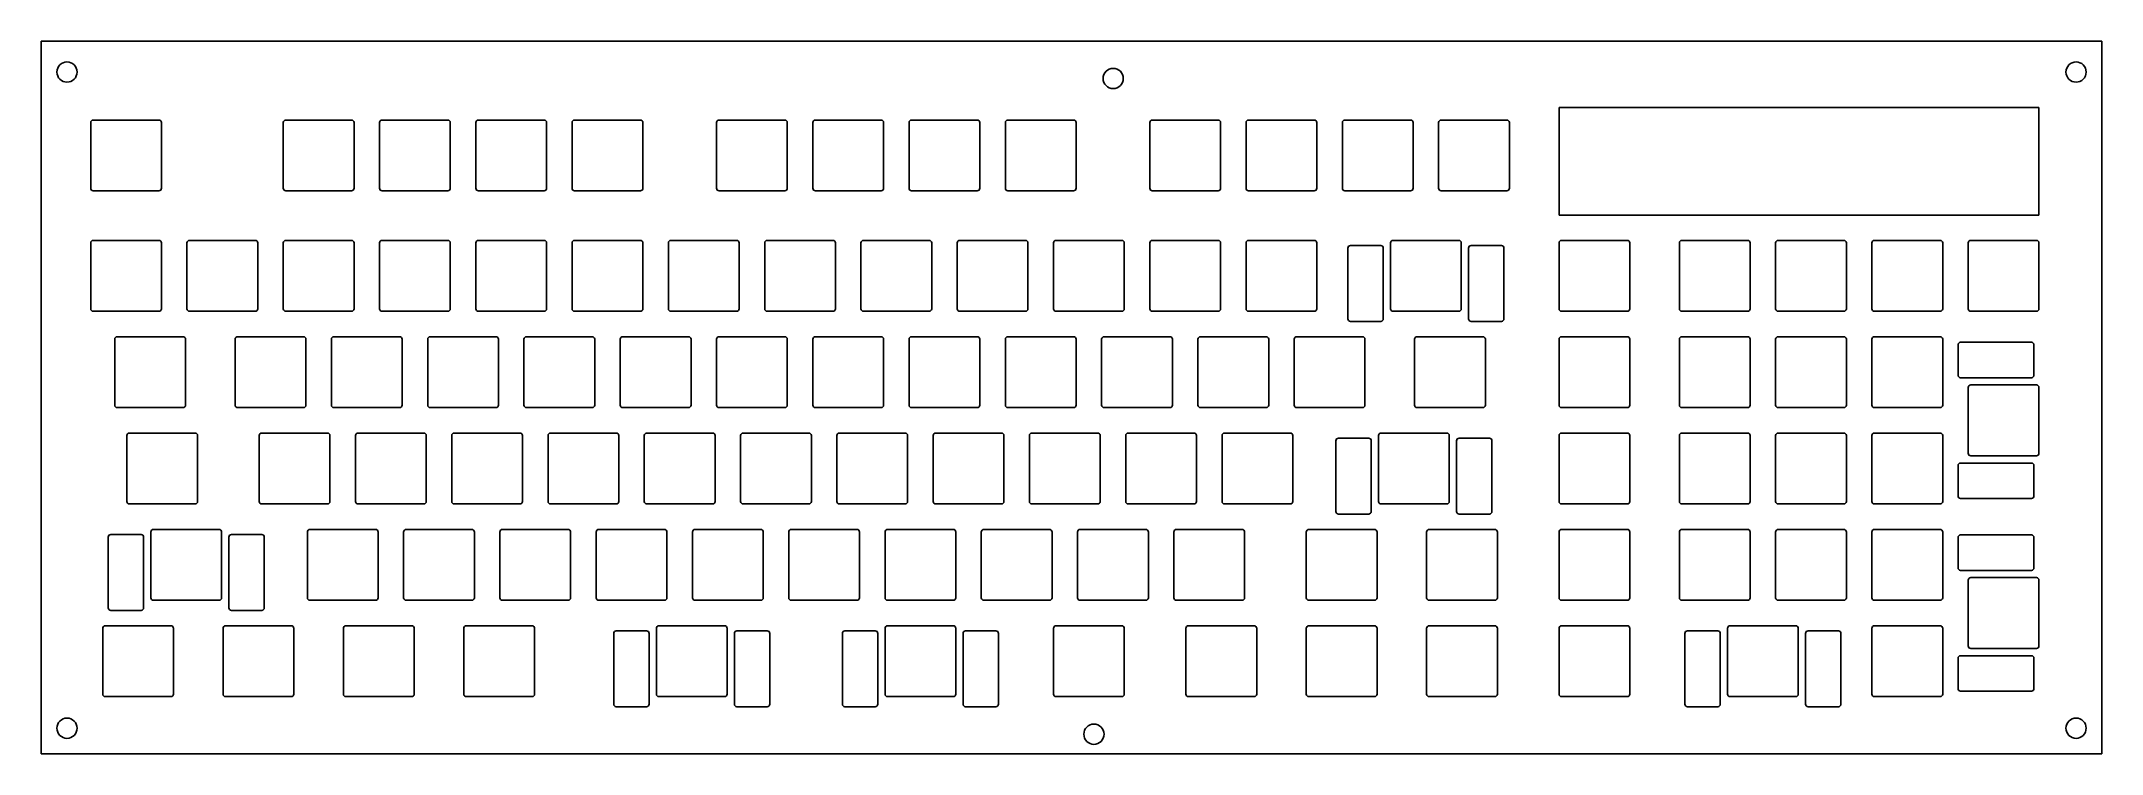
# Model space of a CAD drawing. Header units: millimetres. Extents: x -7 to 400, y -133 to 8.
import ezdxf

# ---------------------------------------------------------------- set-up
doc = ezdxf.new("R2010")
doc.units = ezdxf.units.MM
doc.layers.add('Sketch', color=7, linetype='CONTINUOUS')

msp = doc.modelspace()

# ---------------------------------------------------------------- linework, layer by layer
at = {"layer": 'Sketch'}
for p, q in [((400.432, 8.2935), (-7.268, 8.2935)), ((-7.268, 8.2935), (-7.268, -132.606)), ((400.432, -132.606), (400.432, 8.2935)), ((2.525, -7.7875), (2.525, -20.7875)), ((3.025, -7.2875), (16.025, -7.2875)), ((16.525, -7.7875), (16.525, -20.7875)), ((40.625, -7.7875), (40.625, -20.7875)), ((41.125, -7.2875), (54.125, -7.2875)), ((54.625, -7.7875), (54.625, -20.7875)), ((59.675, -7.7875), (59.675, -20.7875)), ((60.175, -7.2875), (73.175, -7.2875)), ((73.675, -7.7875), (73.675, -20.7875)), ((78.725, -7.7875), (78.725, -20.7875)), ((79.225, -7.2875), (92.225, -7.2875)), ((92.725, -7.7875), (92.725, -20.7875)), ((97.775, -7.7875), (97.775, -20.7875)), ((98.275, -7.2875), (111.275, -7.2875)), ((111.775, -7.7875), (111.775, -20.7875)), ((126.35, -7.7875), (126.35, -20.7875)), ((126.85, -7.2875), (139.85, -7.2875)), ((140.35, -7.7875), (140.35, -20.7875)), ((145.4, -7.7875), (145.4, -20.7875)), ((145.9, -7.2875), (158.9, -7.2875)), ((159.4, -7.7875), (159.4, -20.7875)), ((164.45, -7.7875), (164.45, -20.7875)), ((164.95, -7.2875), (177.95, -7.2875)), ((178.45, -7.7875), (178.45, -20.7875)), ((183.5, -7.7875), (183.5, -20.7875)), ((184, -7.2875), (197, -7.2875)), ((197.5, -7.7875), (197.5, -20.7875)), ((212.075, -7.7875), (212.075, -20.7875)), ((212.575, -7.2875), (225.575, -7.2875)), ((226.075, -7.7875), (226.075, -20.7875)), ((231.125, -7.7875), (231.125, -20.7875)), ((231.625, -7.2875), (244.625, -7.2875)), ((245.125, -7.7875), (245.125, -20.7875)), ((250.175, -7.7875), (250.175, -20.7875)), ((250.675, -7.2875), (263.675, -7.2875)), ((264.175, -7.7875), (264.175, -20.7875)), ((269.225, -7.7875), (269.225, -20.7875)), ((269.725, -7.2875), (282.725, -7.2875)), ((283.225, -7.7875), (283.225, -20.7875)), ((293.038, -4.7875), (388, -4.7875)), ((293.038, -26.1), (293.038, -4.7875)), ((388, -4.7875), (388, -26.1)), ((3.025, -21.2875), (16.025, -21.2875)), ((41.125, -21.2875), (54.125, -21.2875)), ((60.175, -21.2875), (73.175, -21.2875)), ((79.225, -21.2875), (92.225, -21.2875)), ((98.275, -21.2875), (111.275, -21.2875)), ((126.85, -21.2875), (139.85, -21.2875)), ((145.9, -21.2875), (158.9, -21.2875)), ((164.95, -21.2875), (177.95, -21.2875)), ((184, -21.2875), (197, -21.2875)), ((212.575, -21.2875), (225.575, -21.2875)), ((231.625, -21.2875), (244.625, -21.2875)), ((250.675, -21.2875), (263.675, -21.2875)), ((269.725, -21.2875), (282.725, -21.2875)), ((388, -26.1), (293.038, -26.1)), ((2.525, -31.6), (2.525, -44.6)), ((3.025, -31.1), (16.025, -31.1)), ((16.525, -31.6), (16.525, -44.6)), ((21.575, -31.6), (21.575, -44.6)), ((22.075, -31.1), (35.075, -31.1)), ((35.575, -31.6), (35.575, -44.6)), ((40.625, -31.6), (40.625, -44.6)), ((41.125, -31.1), (54.125, -31.1)), ((54.625, -31.6), (54.625, -44.6)), ((59.675, -31.6), (59.675, -44.6)), ((60.175, -31.1), (73.175, -31.1)), ((73.675, -31.6), (73.675, -44.6)), ((78.725, -31.6), (78.725, -44.6)), ((79.225, -31.1), (92.225, -31.1)), ((92.725, -31.6), (92.725, -44.6)), ((97.775, -31.6), (97.775, -44.6)), ((98.275, -31.1), (111.275, -31.1)), ((111.775, -31.6), (111.775, -44.6)), ((116.825, -31.6), (116.825, -44.6)), ((117.325, -31.1), (130.325, -31.1)), ((130.825, -31.6), (130.825, -44.6)), ((135.875, -31.6), (135.875, -44.6)), ((136.375, -31.1), (149.375, -31.1)), ((149.875, -31.6), (149.875, -44.6)), ((154.925, -31.6), (154.925, -44.6)), ((155.425, -31.1), (168.425, -31.1)), ((168.925, -31.6), (168.925, -44.6)), ((173.975, -31.6), (173.975, -44.6)), ((174.475, -31.1), (187.475, -31.1)), ((187.975, -31.6), (187.975, -44.6)), ((193.025, -31.6), (193.025, -44.6)), ((193.525, -31.1), (206.525, -31.1)), ((207.025, -31.6), (207.025, -44.6)), ((212.075, -31.6), (212.075, -44.6)), ((212.575, -31.1), (225.575, -31.1)), ((226.075, -31.6), (226.075, -44.6)), ((231.125, -31.6), (231.125, -44.6)), ((231.625, -31.1), (244.625, -31.1)), ((245.125, -31.6), (245.125, -44.6)), ((251.262, -32.6), (251.262, -46.6)), ((251.762, -32.1), (257.762, -32.1)), ((258.262, -32.6), (258.262, -46.6)), ((259.7, -31.6), (259.7, -44.6)), ((260.2, -31.1), (273.2, -31.1)), ((273.7, -31.6), (273.7, -44.6)), ((275.138, -32.6), (275.138, -46.6)), ((275.638, -32.1), (281.638, -32.1)), ((282.138, -32.6), (282.138, -46.6)), ((293.038, -31.6), (293.038, -44.6)), ((293.538, -31.1), (306.538, -31.1)), ((307.038, -31.6), (307.038, -44.6)), ((316.85, -31.6), (316.85, -44.6)), ((317.35, -31.1), (330.35, -31.1)), ((330.85, -31.6), (330.85, -44.6)), ((335.9, -31.6), (335.9, -44.6)), ((336.4, -31.1), (349.4, -31.1)), ((349.9, -31.6), (349.9, -44.6)), ((354.95, -31.6), (354.95, -44.6)), ((355.45, -31.1), (368.45, -31.1)), ((368.95, -31.6), (368.95, -44.6)), ((374, -31.6), (374, -44.6)), ((374.5, -31.1), (387.5, -31.1)), ((388, -31.6), (388, -44.6)), ((3.025, -45.1), (16.025, -45.1)), ((22.075, -45.1), (35.075, -45.1)), ((41.125, -45.1), (54.125, -45.1)), ((60.175, -45.1), (73.175, -45.1)), ((79.225, -45.1), (92.225, -45.1)), ((98.275, -45.1), (111.275, -45.1)), ((117.325, -45.1), (130.325, -45.1)), ((136.375, -45.1), (149.375, -45.1)), ((155.425, -45.1), (168.425, -45.1)), ((174.475, -45.1), (187.475, -45.1)), ((193.525, -45.1), (206.525, -45.1)), ((212.575, -45.1), (225.575, -45.1)), ((231.625, -45.1), (244.625, -45.1)), ((251.762, -47.1), (257.762, -47.1)), ((260.2, -45.1), (273.2, -45.1)), ((275.638, -47.1), (281.638, -47.1)), ((293.538, -45.1), (306.538, -45.1)), ((317.35, -45.1), (330.35, -45.1)), ((336.4, -45.1), (349.4, -45.1)), ((355.45, -45.1), (368.45, -45.1)), ((374.5, -45.1), (387.5, -45.1)), ((7.2875, -50.65), (7.2875, -63.65)), ((7.7875, -50.15), (20.7875, -50.15)), ((21.2875, -50.65), (21.2875, -63.65)), ((31.1, -50.65), (31.1, -63.65)), ((31.6, -50.15), (44.6, -50.15)), ((45.1, -50.65), (45.1, -63.65)), ((50.15, -50.65), (50.15, -63.65)), ((50.65, -50.15), (63.65, -50.15)), ((64.15, -50.65), (64.15, -63.65)), ((69.2, -50.65), (69.2, -63.65)), ((69.7, -50.15), (82.7, -50.15)), ((83.2, -50.65), (83.2, -63.65)), ((88.25, -50.65), (88.25, -63.65)), ((88.75, -50.15), (101.75, -50.15)), ((102.25, -50.65), (102.25, -63.65)), ((107.3, -50.65), (107.3, -63.65)), ((107.8, -50.15), (120.8, -50.15)), ((121.3, -50.65), (121.3, -63.65)), ((126.35, -50.65), (126.35, -63.65)), ((126.85, -50.15), (139.85, -50.15)), ((140.35, -50.65), (140.35, -63.65)), ((145.4, -50.65), (145.4, -63.65)), ((145.9, -50.15), (158.9, -50.15)), ((159.4, -50.65), (159.4, -63.65)), ((164.45, -50.65), (164.45, -63.65)), ((164.95, -50.15), (177.95, -50.15)), ((178.45, -50.65), (178.45, -63.65)), ((183.5, -50.65), (183.5, -63.65)), ((184, -50.15), (197, -50.15)), ((197.5, -50.65), (197.5, -63.65)), ((202.55, -50.65), (202.55, -63.65)), ((203.05, -50.15), (216.05, -50.15)), ((216.55, -50.65), (216.55, -63.65)), ((221.6, -50.65), (221.6, -63.65)), ((222.1, -50.15), (235.1, -50.15)), ((235.6, -50.65), (235.6, -63.65)), ((240.65, -50.65), (240.65, -63.65)), ((241.15, -50.15), (254.15, -50.15)), ((254.65, -50.65), (254.65, -63.65)), ((264.462, -50.65), (264.462, -63.65)), ((264.962, -50.15), (277.962, -50.15)), ((278.462, -50.65), (278.462, -63.65)), ((293.038, -50.65), (293.038, -63.65)), ((293.538, -50.15), (306.538, -50.15)), ((307.038, -50.65), (307.038, -63.65)), ((316.85, -50.65), (316.85, -63.65)), ((317.35, -50.15), (330.35, -50.15)), ((330.85, -50.65), (330.85, -63.65)), ((335.9, -50.65), (335.9, -63.65)), ((336.4, -50.15), (349.4, -50.15)), ((349.9, -50.65), (349.9, -63.65)), ((354.95, -50.65), (354.95, -63.65)), ((355.45, -50.15), (368.45, -50.15)), ((368.95, -50.65), (368.95, -63.65)), ((372, -51.737), (372, -57.737)), ((386.5, -51.237), (372.5, -51.237)), ((387, -51.737), (387, -57.737)), ((386.5, -58.237), (372.5, -58.237)), ((374, -60.175), (374, -73.175)), ((387.5, -59.675), (374.5, -59.675)), ((388, -60.175), (388, -73.175)), ((7.7875, -64.15), (20.7875, -64.15)), ((31.6, -64.15), (44.6, -64.15)), ((50.65, -64.15), (63.65, -64.15)), ((69.7, -64.15), (82.7, -64.15)), ((88.75, -64.15), (101.75, -64.15)), ((107.8, -64.15), (120.8, -64.15)), ((126.85, -64.15), (139.85, -64.15)), ((145.9, -64.15), (158.9, -64.15)), ((164.95, -64.15), (177.95, -64.15)), ((184, -64.15), (197, -64.15)), ((203.05, -64.15), (216.05, -64.15)), ((222.1, -64.15), (235.1, -64.15)), ((241.15, -64.15), (254.15, -64.15)), ((264.962, -64.15), (277.962, -64.15)), ((293.538, -64.15), (306.538, -64.15)), ((317.35, -64.15), (330.35, -64.15)), ((336.4, -64.15), (349.4, -64.15)), ((355.45, -64.15), (368.45, -64.15)), ((10.1687, -69.2), (23.1687, -69.2)), ((36.3625, -69.2), (49.3625, -69.2)), ((55.4125, -69.2), (68.4125, -69.2)), ((74.4625, -69.2), (87.4625, -69.2)), ((93.5125, -69.2), (106.513, -69.2)), ((112.562, -69.2), (125.562, -69.2)), ((131.613, -69.2), (144.613, -69.2)), ((150.662, -69.2), (163.662, -69.2)), ((169.713, -69.2), (182.713, -69.2)), ((188.762, -69.2), (201.762, -69.2)), ((207.812, -69.2), (220.812, -69.2)), ((226.863, -69.2), (239.863, -69.2)), ((257.819, -69.2), (270.819, -69.2)), ((293.538, -69.2), (306.538, -69.2)), ((317.35, -69.2), (330.35, -69.2)), ((336.4, -69.2), (349.4, -69.2)), ((355.45, -69.2), (368.45, -69.2)), ((9.6687, -69.7), (9.6687, -82.7)), ((23.6687, -69.7), (23.6687, -82.7)), ((35.8625, -69.7), (35.8625, -82.7)), ((49.8625, -69.7), (49.8625, -82.7)), ((54.9125, -69.7), (54.9125, -82.7)), ((68.9125, -69.7), (68.9125, -82.7)), ((73.9625, -69.7), (73.9625, -82.7)), ((87.9625, -69.7), (87.9625, -82.7)), ((93.0125, -69.7), (93.0125, -82.7)), ((107.013, -69.7), (107.013, -82.7)), ((112.062, -69.7), (112.062, -82.7)), ((126.062, -69.7), (126.062, -82.7)), ((131.113, -69.7), (131.113, -82.7)), ((145.113, -69.7), (145.113, -82.7)), ((150.162, -69.7), (150.162, -82.7)), ((164.162, -69.7), (164.162, -82.7)), ((169.213, -69.7), (169.213, -82.7)), ((183.213, -69.7), (183.213, -82.7)), ((188.262, -69.7), (188.262, -82.7)), ((202.262, -69.7), (202.262, -82.7)), ((207.312, -69.7), (207.312, -82.7)), ((221.312, -69.7), (221.312, -82.7)), ((226.363, -69.7), (226.363, -82.7)), ((240.363, -69.7), (240.363, -82.7)), ((248.881, -70.7), (248.881, -84.7)), ((249.381, -70.2), (255.381, -70.2)), ((255.881, -70.7), (255.881, -84.7)), ((257.319, -69.7), (257.319, -82.7)), ((271.319, -69.7), (271.319, -82.7)), ((272.757, -70.7), (272.757, -84.7)), ((273.257, -70.2), (279.257, -70.2)), ((279.757, -70.7), (279.757, -84.7)), ((293.038, -69.7), (293.038, -82.7)), ((307.038, -69.7), (307.038, -82.7)), ((316.85, -69.7), (316.85, -82.7)), ((330.85, -69.7), (330.85, -82.7)), ((335.9, -69.7), (335.9, -82.7)), ((349.9, -69.7), (349.9, -82.7)), ((354.95, -69.7), (354.95, -82.7)), ((368.95, -69.7), (368.95, -82.7)), ((372, -75.613), (372, -81.613)), ((386.5, -75.113), (372.5, -75.113)), ((387.5, -73.675), (374.5, -73.675)), ((387, -75.613), (387, -81.613)), ((10.1687, -83.2), (23.1687, -83.2)), ((36.3625, -83.2), (49.3625, -83.2)), ((55.4125, -83.2), (68.4125, -83.2)), ((74.4625, -83.2), (87.4625, -83.2)), ((93.5125, -83.2), (106.513, -83.2)), ((112.562, -83.2), (125.562, -83.2)), ((131.613, -83.2), (144.613, -83.2)), ((150.662, -83.2), (163.662, -83.2)), ((169.713, -83.2), (182.713, -83.2)), ((188.762, -83.2), (201.762, -83.2)), ((207.812, -83.2), (220.812, -83.2)), ((226.863, -83.2), (239.863, -83.2)), ((249.381, -85.2), (255.381, -85.2)), ((257.819, -83.2), (270.819, -83.2)), ((273.257, -85.2), (279.257, -85.2)), ((293.538, -83.2), (306.538, -83.2)), ((317.35, -83.2), (330.35, -83.2)), ((336.4, -83.2), (349.4, -83.2)), ((355.45, -83.2), (368.45, -83.2)), ((386.5, -82.113), (372.5, -82.113)), ((6.4932, -89.25), (12.4932, -89.25)), ((14.4313, -88.75), (14.4313, -101.75)), ((14.9313, -88.25), (27.9312, -88.25)), ((28.4312, -88.75), (28.4312, -101.75)), ((30.3693, -89.25), (36.3693, -89.25)), ((45.3875, -88.75), (45.3875, -101.75)), ((45.8875, -88.25), (58.8875, -88.25)), ((59.3875, -88.75), (59.3875, -101.75)), ((64.4375, -88.75), (64.4375, -101.75)), ((64.9375, -88.25), (77.9375, -88.25)), ((78.4375, -88.75), (78.4375, -101.75)), ((83.4875, -88.75), (83.4875, -101.75)), ((83.9875, -88.25), (96.9875, -88.25)), ((97.4875, -88.75), (97.4875, -101.75)), ((102.537, -88.75), (102.537, -101.75)), ((103.037, -88.25), (116.037, -88.25)), ((116.537, -88.75), (116.537, -101.75)), ((121.588, -88.75), (121.588, -101.75)), ((122.088, -88.25), (135.088, -88.25)), ((135.588, -88.75), (135.588, -101.75)), ((140.637, -88.75), (140.637, -101.75)), ((141.137, -88.25), (154.137, -88.25)), ((154.637, -88.75), (154.637, -101.75)), ((159.688, -88.75), (159.688, -101.75)), ((160.188, -88.25), (173.188, -88.25)), ((173.688, -88.75), (173.688, -101.75)), ((178.738, -88.75), (178.738, -101.75)), ((179.238, -88.25), (192.238, -88.25)), ((192.738, -88.75), (192.738, -101.75)), ((197.787, -88.75), (197.787, -101.75)), ((198.287, -88.25), (211.287, -88.25)), ((211.787, -88.75), (211.787, -101.75)), ((216.838, -88.75), (216.838, -101.75)), ((217.338, -88.25), (230.338, -88.25)), ((230.838, -88.75), (230.838, -101.75)), ((243.031, -88.75), (243.031, -101.75)), ((243.531, -88.25), (256.531, -88.25)), ((257.031, -88.75), (257.031, -101.75)), ((266.844, -88.75), (266.844, -101.75)), ((267.344, -88.25), (280.344, -88.25)), ((280.844, -88.75), (280.844, -101.75)), ((293.038, -88.75), (293.038, -101.75)), ((293.538, -88.25), (306.538, -88.25)), ((307.038, -88.75), (307.038, -101.75)), ((316.85, -88.75), (316.85, -101.75)), ((317.35, -88.25), (330.35, -88.25)), ((330.85, -88.75), (330.85, -101.75)), ((335.9, -88.75), (335.9, -101.75)), ((336.4, -88.25), (349.4, -88.25)), ((349.9, -88.75), (349.9, -101.75)), ((354.95, -88.75), (354.95, -101.75)), ((355.45, -88.25), (368.45, -88.25)), ((368.95, -88.75), (368.95, -101.75)), ((386.5, -89.337), (372.5, -89.337)), ((5.9932, -89.75), (5.9932, -103.75)), ((12.9932, -89.75), (12.9932, -103.75)), ((29.8693, -89.75), (29.8693, -103.75)), ((36.8693, -89.75), (36.8693, -103.75)), ((372, -89.837), (372, -95.837)), ((387, -89.837), (387, -95.837)), ((386.5, -96.337), (372.5, -96.337)), ((387.5, -97.775), (374.5, -97.775)), ((374, -98.275), (374, -111.275)), ((388, -98.275), (388, -111.275)), ((6.4932, -104.25), (12.4932, -104.25)), ((14.9313, -102.25), (27.9312, -102.25)), ((30.3693, -104.25), (36.3693, -104.25)), ((45.8875, -102.25), (58.8875, -102.25)), ((64.9375, -102.25), (77.9375, -102.25)), ((83.9875, -102.25), (96.9875, -102.25)), ((103.037, -102.25), (116.037, -102.25)), ((122.088, -102.25), (135.088, -102.25)), ((141.137, -102.25), (154.137, -102.25)), ((160.188, -102.25), (173.188, -102.25)), ((179.238, -102.25), (192.238, -102.25)), ((198.287, -102.25), (211.287, -102.25)), ((217.338, -102.25), (230.338, -102.25)), ((243.531, -102.25), (256.531, -102.25)), ((267.344, -102.25), (280.344, -102.25)), ((293.538, -102.25), (306.538, -102.25)), ((317.35, -102.25), (330.35, -102.25)), ((336.4, -102.25), (349.4, -102.25)), ((355.45, -102.25), (368.45, -102.25)), ((4.9062, -107.8), (4.9062, -120.8)), ((5.4062, -107.3), (18.4062, -107.3)), ((18.9062, -107.8), (18.9062, -120.8)), ((28.7188, -107.8), (28.7188, -120.8)), ((29.2188, -107.3), (42.2188, -107.3)), ((42.7188, -107.8), (42.7188, -120.8)), ((52.5312, -107.8), (52.5312, -120.8)), ((53.0312, -107.3), (66.0312, -107.3)), ((66.5312, -107.8), (66.5312, -120.8)), ((76.3438, -107.8), (76.3438, -120.8)), ((76.8438, -107.3), (89.8438, -107.3)), ((90.3438, -107.8), (90.3438, -120.8)), ((106.006, -108.8), (106.006, -122.8)), ((106.506, -108.3), (112.506, -108.3)), ((113.006, -108.8), (113.006, -122.8)), ((114.444, -107.8), (114.444, -120.8)), ((114.944, -107.3), (127.944, -107.3)), ((128.444, -107.8), (128.444, -120.8)), ((129.882, -108.8), (129.882, -122.8)), ((130.382, -108.3), (136.382, -108.3)), ((136.882, -108.8), (136.882, -122.8)), ((151.25, -108.8), (151.25, -122.8)), ((151.75, -108.3), (157.75, -108.3)), ((158.25, -108.8), (158.25, -122.8)), ((159.688, -107.8), (159.688, -120.8)), ((160.188, -107.3), (173.188, -107.3)), ((173.688, -107.8), (173.688, -120.8)), ((175.125, -108.8), (175.125, -122.8)), ((175.625, -108.3), (181.625, -108.3)), ((182.125, -108.8), (182.125, -122.8)), ((193.025, -107.8), (193.025, -120.8)), ((193.525, -107.3), (206.525, -107.3)), ((207.025, -107.8), (207.025, -120.8)), ((219.219, -107.8), (219.219, -120.8)), ((219.719, -107.3), (232.719, -107.3)), ((233.219, -107.8), (233.219, -120.8)), ((243.031, -107.8), (243.031, -120.8)), ((243.531, -107.3), (256.531, -107.3)), ((257.031, -107.8), (257.031, -120.8)), ((266.844, -107.8), (266.844, -120.8)), ((267.344, -107.3), (280.344, -107.3)), ((280.844, -107.8), (280.844, -120.8)), ((293.038, -107.8), (293.038, -120.8)), ((293.538, -107.3), (306.538, -107.3)), ((307.038, -107.8), (307.038, -120.8)), ((317.937, -108.8), (317.937, -122.8)), ((318.437, -108.3), (324.437, -108.3)), ((324.937, -108.8), (324.937, -122.8)), ((326.375, -107.8), (326.375, -120.8)), ((326.875, -107.3), (339.875, -107.3)), ((340.375, -107.8), (340.375, -120.8)), ((341.813, -108.8), (341.813, -122.8)), ((342.313, -108.3), (348.313, -108.3)), ((348.813, -108.8), (348.813, -122.8)), ((354.95, -107.8), (354.95, -120.8)), ((355.45, -107.3), (368.45, -107.3)), ((368.95, -107.8), (368.95, -120.8)), ((372, -113.713), (372, -119.713)), ((386.5, -113.213), (372.5, -113.213)), ((387.5, -111.775), (374.5, -111.775)), ((387, -113.713), (387, -119.713)), ((5.4062, -121.3), (18.4062, -121.3)), ((29.2188, -121.3), (42.2188, -121.3)), ((53.0312, -121.3), (66.0312, -121.3)), ((76.8438, -121.3), (89.8438, -121.3)), ((114.944, -121.3), (127.944, -121.3)), ((160.188, -121.3), (173.188, -121.3)), ((193.525, -121.3), (206.525, -121.3)), ((219.719, -121.3), (232.719, -121.3)), ((243.531, -121.3), (256.531, -121.3)), ((267.344, -121.3), (280.344, -121.3)), ((293.538, -121.3), (306.538, -121.3)), ((326.875, -121.3), (339.875, -121.3)), ((355.45, -121.3), (368.45, -121.3)), ((386.5, -120.213), (372.5, -120.213)), ((106.506, -123.3), (112.506, -123.3)), ((130.382, -123.3), (136.382, -123.3)), ((151.75, -123.3), (157.75, -123.3)), ((175.625, -123.3), (181.625, -123.3)), ((318.437, -123.3), (324.437, -123.3)), ((342.313, -123.3), (348.313, -123.3)), ((-7.268, -132.606), (400.432, -132.606))]:
    msp.add_line(p, q, dxfattribs=at)
for centre in [(-2.168, 2.2035), (395.342, 2.2035), (204.837, 0.9285), (-2.168, -127.555), (395.342, -127.555), (201.022, -128.745)]:
    msp.add_circle(centre, 2, dxfattribs=at)
for centre, start, end in [((3.025, -7.7875), 90, 180), ((16.025, -7.7875), 0, 90), ((41.125, -7.7875), 90, 180), ((54.125, -7.7875), 0, 90), ((60.175, -7.7875), 90, 180), ((73.175, -7.7875), 0, 90), ((79.225, -7.7875), 90, 180), ((92.225, -7.7875), 0, 90), ((98.275, -7.7875), 90, 180), ((111.275, -7.7875), 0, 90), ((126.85, -7.7875), 90, 180), ((139.85, -7.7875), 0, 90), ((145.9, -7.7875), 90, 180), ((158.9, -7.7875), 0, 90), ((164.95, -7.7875), 90, 180), ((177.95, -7.7875), 0, 90), ((184, -7.7875), 90, 180), ((197, -7.7875), 0, 90), ((212.575, -7.7875), 90, 180), ((225.575, -7.7875), 0, 90), ((231.625, -7.7875), 90, 180), ((244.625, -7.7875), 0, 90), ((250.675, -7.7875), 90, 180), ((263.675, -7.7875), 0, 90), ((269.725, -7.7875), 90, 180), ((282.725, -7.7875), 0, 90), ((3.025, -20.7875), 180, -90), ((16.025, -20.7875), -90, 0), ((41.125, -20.7875), 180, -90), ((54.125, -20.7875), -90, 0), ((60.175, -20.7875), 180, -90), ((73.175, -20.7875), -90, 0), ((79.225, -20.7875), 180, -90), ((92.225, -20.7875), -90, 0), ((98.275, -20.7875), 180, -90), ((111.275, -20.7875), -90, 0), ((126.85, -20.7875), 180, -90), ((139.85, -20.7875), -90, 0), ((145.9, -20.7875), 180, -90), ((158.9, -20.7875), -90, 0), ((164.95, -20.7875), 180, -90), ((177.95, -20.7875), -90, 0), ((184, -20.7875), 180, -90), ((197, -20.7875), -90, 0), ((212.575, -20.7875), 180, -90), ((225.575, -20.7875), -90, 0), ((231.625, -20.7875), 180, -90), ((244.625, -20.7875), -90, 0), ((250.675, -20.7875), 180, -90), ((263.675, -20.7875), -90, 0), ((269.725, -20.7875), 180, -90), ((282.725, -20.7875), -90, 0), ((3.025, -31.6), 90, 180), ((16.025, -31.6), 0, 90), ((22.075, -31.6), 90, 180), ((35.075, -31.6), 0, 90), ((41.125, -31.6), 90, 180), ((54.125, -31.6), 0, 90), ((60.175, -31.6), 90, 180), ((73.175, -31.6), 0, 90), ((79.225, -31.6), 90, 180), ((92.225, -31.6), 0, 90), ((98.275, -31.6), 90, 180), ((111.275, -31.6), 0, 90), ((117.325, -31.6), 90, 180), ((130.325, -31.6), 0, 90), ((136.375, -31.6), 90, 180), ((149.375, -31.6), 0, 90), ((155.425, -31.6), 90, 180), ((168.425, -31.6), 0, 90), ((174.475, -31.6), 90, 180), ((187.475, -31.6), 0, 90), ((193.525, -31.6), 90, 180), ((206.525, -31.6), 0, 90), ((212.575, -31.6), 90, 180), ((225.575, -31.6), 0, 90), ((231.625, -31.6), 90, 180), ((244.625, -31.6), 0, 90), ((251.762, -32.6), 90, 180), ((257.762, -32.6), 0, 90), ((260.2, -31.6), 90, 180), ((273.2, -31.6), 0, 90), ((275.638, -32.6), 90, 180), ((281.638, -32.6), 0, 90), ((293.538, -31.6), 90, 180), ((306.538, -31.6), 0, 90), ((317.35, -31.6), 90, 180), ((330.35, -31.6), 0, 90), ((336.4, -31.6), 90, 180), ((349.4, -31.6), 0, 90), ((355.45, -31.6), 90, 180), ((368.45, -31.6), 0, 90), ((374.5, -31.6), 90, 180), ((387.5, -31.6), 0, 90), ((3.025, -44.6), 180, -90), ((16.025, -44.6), -90, 0), ((22.075, -44.6), 180, -90), ((35.075, -44.6), -90, 0), ((41.125, -44.6), 180, -90), ((54.125, -44.6), -90, 0), ((60.175, -44.6), 180, -90), ((73.175, -44.6), -90, 0), ((79.225, -44.6), 180, -90), ((92.225, -44.6), -90, 0), ((98.275, -44.6), 180, -90), ((111.275, -44.6), -90, 0), ((117.325, -44.6), 180, -90), ((130.325, -44.6), -90, 0), ((136.375, -44.6), 180, -90), ((149.375, -44.6), -90, 0), ((155.425, -44.6), 180, -90), ((168.425, -44.6), -90, 0), ((174.475, -44.6), 180, -90), ((187.475, -44.6), -90, 0), ((193.525, -44.6), 180, -90), ((206.525, -44.6), -90, 0), ((212.575, -44.6), 180, -90), ((225.575, -44.6), -90, 0), ((231.625, -44.6), 180, -90), ((244.625, -44.6), -90, 0), ((260.2, -44.6), 180, -90), ((273.2, -44.6), -90, 0), ((293.538, -44.6), 180, -90), ((306.538, -44.6), -90, 0), ((317.35, -44.6), 180, -90), ((330.35, -44.6), -90, 0), ((336.4, -44.6), 180, -90), ((349.4, -44.6), -90, 0), ((355.45, -44.6), 180, -90), ((368.45, -44.6), -90, 0), ((374.5, -44.6), 180, -90), ((387.5, -44.6), -90, 0), ((251.762, -46.6), 180, -90), ((257.762, -46.6), -90, 0), ((275.638, -46.6), 180, -90), ((281.638, -46.6), -90, 0), ((7.7875, -50.65), 90, 180), ((20.7875, -50.65), 0, 90), ((31.6, -50.65), 90, 180), ((44.6, -50.65), 0, 90), ((50.65, -50.65), 90, 180), ((63.65, -50.65), 0, 90), ((69.7, -50.65), 90, 180), ((82.7, -50.65), 0, 90), ((88.75, -50.65), 90, 180), ((101.75, -50.65), 0, 90), ((107.8, -50.65), 90, 180), ((120.8, -50.65), 0, 90), ((126.85, -50.65), 90, 180), ((139.85, -50.65), 0, 90), ((145.9, -50.65), 90, 180), ((158.9, -50.65), 0, 90), ((164.95, -50.65), 90, 180), ((177.95, -50.65), 0, 90), ((184, -50.65), 90, 180), ((197, -50.65), 0, 90), ((203.05, -50.65), 90, 180), ((216.05, -50.65), 0, 90), ((222.1, -50.65), 90, 180), ((235.1, -50.65), 0, 90), ((241.15, -50.65), 90, 180), ((254.15, -50.65), 0, 90), ((264.962, -50.65), 90, 180), ((277.962, -50.65), 0, 90), ((293.538, -50.65), 90, 180), ((306.538, -50.65), 0, 90), ((317.35, -50.65), 90, 180), ((330.35, -50.65), 0, 90), ((336.4, -50.65), 90, 180), ((349.4, -50.65), 0, 90), ((355.45, -50.65), 90, 180), ((368.45, -50.65), 0, 90), ((372.5, -51.737), 90, 180), ((386.5, -51.737), 0, 90), ((372.5, -57.737), 180, -90), ((374.5, -60.175), 90, 180), ((386.5, -57.737), -90, 0), ((387.5, -60.175), 0, 90), ((7.7875, -63.65), 180, -90), ((20.7875, -63.65), -90, 0), ((31.6, -63.65), 180, -90), ((44.6, -63.65), -90, 0), ((50.65, -63.65), 180, -90), ((63.65, -63.65), -90, 0), ((69.7, -63.65), 180, -90), ((82.7, -63.65), -90, 0), ((88.75, -63.65), 180, -90), ((101.75, -63.65), -90, 0), ((107.8, -63.65), 180, -90), ((120.8, -63.65), -90, 0), ((126.85, -63.65), 180, -90), ((139.85, -63.65), -90, 0), ((145.9, -63.65), 180, -90), ((158.9, -63.65), -90, 0), ((164.95, -63.65), 180, -90), ((177.95, -63.65), -90, 0), ((184, -63.65), 180, -90), ((197, -63.65), -90, 0), ((203.05, -63.65), 180, -90), ((216.05, -63.65), -90, 0), ((222.1, -63.65), 180, -90), ((235.1, -63.65), -90, 0), ((241.15, -63.65), 180, -90), ((254.15, -63.65), -90, 0), ((264.962, -63.65), 180, -90), ((277.962, -63.65), -90, 0), ((293.538, -63.65), 180, -90), ((306.538, -63.65), -90, 0), ((317.35, -63.65), 180, -90), ((330.35, -63.65), -90, 0), ((336.4, -63.65), 180, -90), ((349.4, -63.65), -90, 0), ((355.45, -63.65), 180, -90), ((368.45, -63.65), -90, 0), ((10.1687, -69.7), 90, 180), ((23.1687, -69.7), 0, 90), ((36.3625, -69.7), 90, 180), ((49.3625, -69.7), 0, 90), ((55.4125, -69.7), 90, 180), ((68.4125, -69.7), 0, 90), ((74.4625, -69.7), 90, 180), ((87.4625, -69.7), 0, 90), ((93.5125, -69.7), 90, 180), ((106.513, -69.7), 0, 90), ((112.562, -69.7), 90, 180), ((125.562, -69.7), 0, 90), ((131.613, -69.7), 90, 180), ((144.613, -69.7), 0, 90), ((150.662, -69.7), 90, 180), ((163.662, -69.7), 0, 90), ((169.713, -69.7), 90, 180), ((182.713, -69.7), 0, 90), ((188.762, -69.7), 90, 180), ((201.762, -69.7), 0, 90), ((207.812, -69.7), 90, 180), ((220.812, -69.7), 0, 90), ((226.863, -69.7), 90, 180), ((239.863, -69.7), 0, 90), ((257.819, -69.7), 90, 180), ((270.819, -69.7), 0, 90), ((293.538, -69.7), 90, 180), ((306.538, -69.7), 0, 90), ((317.35, -69.7), 90, 180), ((330.35, -69.7), 0, 90), ((336.4, -69.7), 90, 180), ((349.4, -69.7), 0, 90), ((355.45, -69.7), 90, 180), ((368.45, -69.7), 0, 90), ((249.381, -70.7), 90, 180), ((255.381, -70.7), 0, 90), ((273.257, -70.7), 90, 180), ((279.257, -70.7), 0, 90), ((374.5, -73.175), 180, -90), ((387.5, -73.175), -90, 0), ((372.5, -75.613), 90, 180), ((386.5, -75.613), 0, 90), ((10.1687, -82.7), 180, -90), ((23.1687, -82.7), -90, 0), ((36.3625, -82.7), 180, -90), ((49.3625, -82.7), -90, 0), ((55.4125, -82.7), 180, -90), ((68.4125, -82.7), -90, 0), ((74.4625, -82.7), 180, -90), ((87.4625, -82.7), -90, 0), ((93.5125, -82.7), 180, -90), ((106.513, -82.7), -90, 0), ((112.562, -82.7), 180, -90), ((125.562, -82.7), -90, 0), ((131.613, -82.7), 180, -90), ((144.613, -82.7), -90, 0), ((150.662, -82.7), 180, -90), ((163.662, -82.7), -90, 0), ((169.713, -82.7), 180, -90), ((182.713, -82.7), -90, 0), ((188.762, -82.7), 180, -90), ((201.762, -82.7), -90, 0), ((207.812, -82.7), 180, -90), ((220.812, -82.7), -90, 0), ((226.863, -82.7), 180, -90), ((239.863, -82.7), -90, 0), ((249.381, -84.7), 180, -90), ((255.381, -84.7), -90, 0), ((257.819, -82.7), 180, -90), ((270.819, -82.7), -90, 0), ((273.257, -84.7), 180, -90), ((279.257, -84.7), -90, 0), ((293.538, -82.7), 180, -90), ((306.538, -82.7), -90, 0), ((317.35, -82.7), 180, -90), ((330.35, -82.7), -90, 0), ((336.4, -82.7), 180, -90), ((349.4, -82.7), -90, 0), ((355.45, -82.7), 180, -90), ((368.45, -82.7), -90, 0), ((372.5, -81.613), 180, -90), ((386.5, -81.613), -90, 0), ((6.4932, -89.75), 90, 180), ((12.4932, -89.75), 0, 90), ((14.9313, -88.75), 90, 180), ((27.9312, -88.75), 0, 90), ((30.3693, -89.75), 90, 180), ((36.3693, -89.75), 0, 90), ((45.8875, -88.75), 90, 180), ((58.8875, -88.75), 0, 90), ((64.9375, -88.75), 90, 180), ((77.9375, -88.75), 0, 90), ((83.9875, -88.75), 90, 180), ((96.9875, -88.75), 0, 90), ((103.037, -88.75), 90, 180), ((116.037, -88.75), 0, 90), ((122.088, -88.75), 90, 180), ((135.088, -88.75), 0, 90), ((141.137, -88.75), 90, 180), ((154.137, -88.75), 0, 90), ((160.188, -88.75), 90, 180), ((173.188, -88.75), 0, 90), ((179.238, -88.75), 90, 180), ((192.238, -88.75), 0, 90), ((198.287, -88.75), 90, 180), ((211.287, -88.75), 0, 90), ((217.338, -88.75), 90, 180), ((230.338, -88.75), 0, 90), ((243.531, -88.75), 90, 180), ((256.531, -88.75), 0, 90), ((267.344, -88.75), 90, 180), ((280.344, -88.75), 0, 90), ((293.538, -88.75), 90, 180), ((306.538, -88.75), 0, 90), ((317.35, -88.75), 90, 180), ((330.35, -88.75), 0, 90), ((336.4, -88.75), 90, 180), ((349.4, -88.75), 0, 90), ((355.45, -88.75), 90, 180), ((368.45, -88.75), 0, 90), ((372.5, -89.837), 90, 180), ((386.5, -89.837), 0, 90), ((372.5, -95.837), 180, -90), ((374.5, -98.275), 90, 180), ((386.5, -95.837), -90, 0), ((387.5, -98.275), 0, 90), ((14.9313, -101.75), 180, -90), ((27.9312, -101.75), -90, 0), ((45.8875, -101.75), 180, -90), ((58.8875, -101.75), -90, 0), ((64.9375, -101.75), 180, -90), ((77.9375, -101.75), -90, 0), ((83.9875, -101.75), 180, -90), ((96.9875, -101.75), -90, 0), ((103.037, -101.75), 180, -90), ((116.037, -101.75), -90, 0), ((122.088, -101.75), 180, -90), ((135.088, -101.75), -90, 0), ((141.137, -101.75), 180, -90), ((154.137, -101.75), -90, 0), ((160.188, -101.75), 180, -90), ((173.188, -101.75), -90, 0), ((179.238, -101.75), 180, -90), ((192.238, -101.75), -90, 0), ((198.287, -101.75), 180, -90), ((211.287, -101.75), -90, 0), ((217.338, -101.75), 180, -90), ((230.338, -101.75), -90, 0), ((243.531, -101.75), 180, -90), ((256.531, -101.75), -90, 0), ((267.344, -101.75), 180, -90), ((280.344, -101.75), -90, 0), ((293.538, -101.75), 180, -90), ((306.538, -101.75), -90, 0), ((317.35, -101.75), 180, -90), ((330.35, -101.75), -90, 0), ((336.4, -101.75), 180, -90), ((349.4, -101.75), -90, 0), ((355.45, -101.75), 180, -90), ((368.45, -101.75), -90, 0), ((6.4932, -103.75), 180, -90), ((12.4932, -103.75), -90, 0), ((30.3693, -103.75), 180, -90), ((36.3693, -103.75), -90, 0), ((5.4062, -107.8), 90, 180), ((18.4062, -107.8), 0, 90), ((29.2188, -107.8), 90, 180), ((42.2188, -107.8), 0, 90), ((53.0312, -107.8), 90, 180), ((66.0312, -107.8), 0, 90), ((76.8438, -107.8), 90, 180), ((89.8438, -107.8), 0, 90), ((106.506, -108.8), 90, 180), ((112.506, -108.8), 0, 90), ((114.944, -107.8), 90, 180), ((127.944, -107.8), 0, 90), ((130.382, -108.8), 90, 180), ((136.382, -108.8), 0, 90), ((151.75, -108.8), 90, 180), ((157.75, -108.8), 0, 90), ((160.188, -107.8), 90, 180), ((173.188, -107.8), 0, 90), ((175.625, -108.8), 90, 180), ((181.625, -108.8), 0, 90), ((193.525, -107.8), 90, 180), ((206.525, -107.8), 0, 90), ((219.719, -107.8), 90, 180), ((232.719, -107.8), 0, 90), ((243.531, -107.8), 90, 180), ((256.531, -107.8), 0, 90), ((267.344, -107.8), 90, 180), ((280.344, -107.8), 0, 90), ((293.538, -107.8), 90, 180), ((306.538, -107.8), 0, 90), ((318.437, -108.8), 90, 180), ((324.437, -108.8), 0, 90), ((326.875, -107.8), 90, 180), ((339.875, -107.8), 0, 90), ((342.313, -108.8), 90, 180), ((348.313, -108.8), 0, 90), ((355.45, -107.8), 90, 180), ((368.45, -107.8), 0, 90), ((372.5, -113.713), 90, 180), ((374.5, -111.275), 180, -90), ((386.5, -113.713), 0, 90), ((387.5, -111.275), -90, 0), ((5.4062, -120.8), 180, -90), ((18.4062, -120.8), -90, 0), ((29.2188, -120.8), 180, -90), ((42.2188, -120.8), -90, 0), ((53.0312, -120.8), 180, -90), ((66.0312, -120.8), -90, 0), ((76.8438, -120.8), 180, -90), ((89.8438, -120.8), -90, 0), ((114.944, -120.8), 180, -90), ((127.944, -120.8), -90, 0), ((160.188, -120.8), 180, -90), ((173.188, -120.8), -90, 0), ((193.525, -120.8), 180, -90), ((206.525, -120.8), -90, 0), ((219.719, -120.8), 180, -90), ((232.719, -120.8), -90, 0), ((243.531, -120.8), 180, -90), ((256.531, -120.8), -90, 0), ((267.344, -120.8), 180, -90), ((280.344, -120.8), -90, 0), ((293.538, -120.8), 180, -90), ((306.538, -120.8), -90, 0), ((326.875, -120.8), 180, -90), ((339.875, -120.8), -90, 0), ((355.45, -120.8), 180, -90), ((368.45, -120.8), -90, 0), ((372.5, -119.713), 180, -90), ((386.5, -119.713), -90, 0), ((106.506, -122.8), 180, -90), ((112.506, -122.8), -90, 0), ((130.382, -122.8), 180, -90), ((136.382, -122.8), -90, 0), ((151.75, -122.8), 180, -90), ((157.75, -122.8), -90, 0), ((175.625, -122.8), 180, -90), ((181.625, -122.8), -90, 0), ((318.437, -122.8), 180, -90), ((324.437, -122.8), -90, 0), ((342.313, -122.8), 180, -90), ((348.313, -122.8), -90, 0)]:
    msp.add_arc(centre, 0.5, start, end, dxfattribs=at)

doc.saveas('drawing.dxf')
